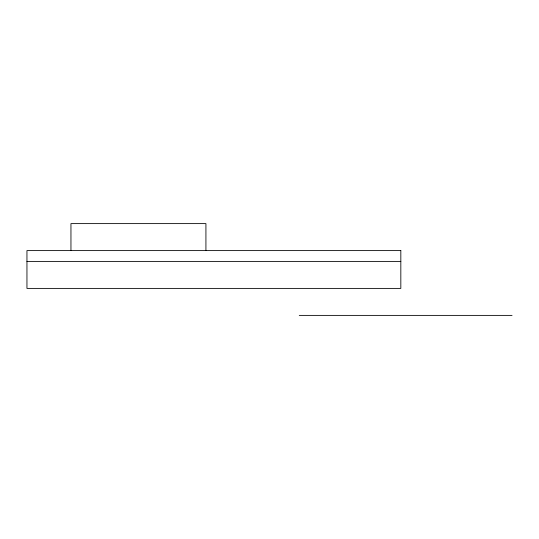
<?xml version="1.0" encoding="UTF-8"?>
<svg xmlns="http://www.w3.org/2000/svg" width="539" height="539" viewBox="0 0 539 539"><rect width="100%" height="100%" fill="white"/><g stroke="black" fill="none" stroke-linecap="round" stroke-linejoin="round"><path stroke-width="0.81" d="M26.95 261.402L400.827 261.402M299.26 315.389L512.05 315.389M205.925 250.601L205.925 223.611L70.953 223.611L70.953 250.601M400.827 250.601L26.95 250.601L26.95 288.399L400.827 288.399L400.827 250.601"/></g></svg>
